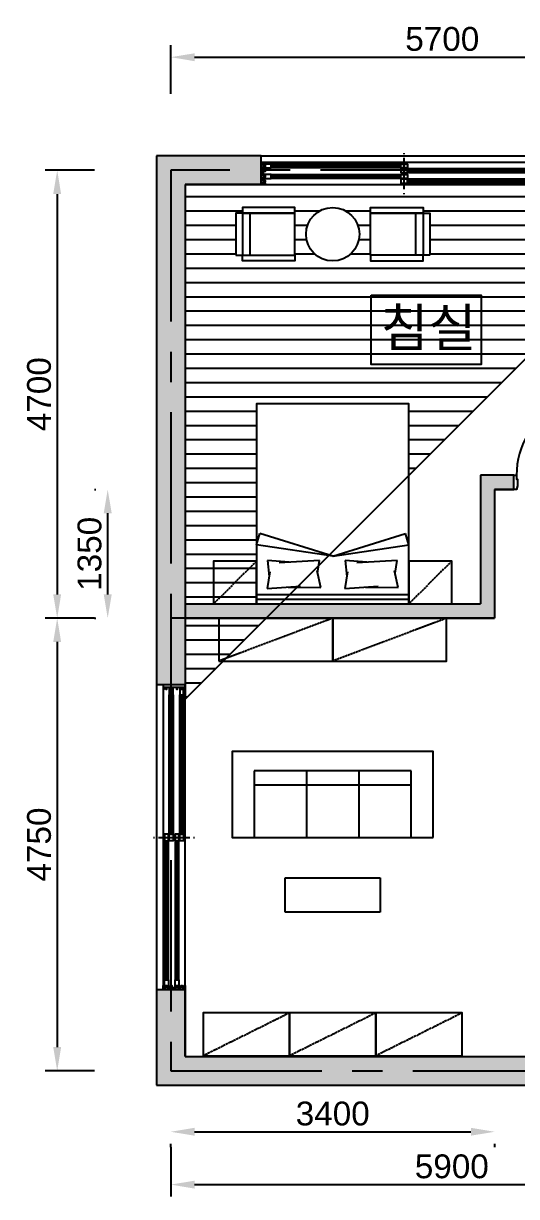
# Model space of a CAD drawing. Header units: millimetres. Extents: x 140860 to 617150, y 61650 to 208518.
# Drawn here: x 411649 to 416825, y 94059 to 106367 of the extents above; entities that cross this region are included whole.
import ezdxf

# ---------------------------------------------------------------- set-up
doc = ezdxf.new("R2010")
doc.units = ezdxf.units.MM
doc.linetypes.add('ACAD_ISO04W100', pattern=[30, 24, -3, 0, -3])
doc.linetypes.add('CENTER', pattern=[50.8, 31.75, -6.35, 6.35, -6.35])
for name, color, linetype in [('CEN', 1, 'CENTER'), ('DIM', 3, 'Continuous'), ('FIN', 5, 'Continuous'), ('FUN', 3, 'Continuous'), ('HAT', 9, 'Continuous'), ('TXT', 7, 'Continuous'), ('WAL', 2, 'Continuous'), ('WIN', 4, 'Continuous')]:
    doc.layers.add(name, color=color, linetype=linetype)
doc.styles.get("Standard").update_dxf_attribs({"font": 'arial.ttf'})
doc.styles.add('문자400', font='arial.ttf', dxfattribs={"height": 400})
doc.dimstyles.new('치수100', dxfattribs={"dimscale": 100, "dimtxt": 2.5, "dimasz": 2.5, "dimexe": 1.25, "dimexo": 8, "dimtad": 1, "dimtxsty": 'Standard', "dimcen": 2.5, "dimadec": 0, "dimazin": 0, "dimtfac": 1, "dimtmove": 0, "dimatfit": 1, "dimfxl": 1, "dimarcsym": 0})
pattern_1 = [(0, (0, 0), (0, 150), [])]

# ---------------------------------------------------------------- blocks, each defined once
blk = doc.blocks.new('*U6')
for points in [[(870, 0), (870, 840), (830, 840), (830, 0)], [(0, -150), (0, 0), (30, 0), (30, -40), (40, -40), (40, -110), (30, -150)], [(900, -150), (900, 0), (870, 0), (870, -40), (860, -40), (860, -110), (870, -150)]]:
    blk.add_lwpolyline(points, close=True)
at = {"color": 1}
for start, end in [(90, 121.3257), (134.3179, 135.6821), (148.6743, 180)]:
    blk.add_arc((870, 0), 840, start, end, dxfattribs=at)
blk = doc.blocks.new('*U11')
at = {"color": 8}
for p, q in [((2955, 0), (45, 0)), ((105, -15), (1465, -15)), ((1465, -55), (105, -55)), ((2895, -65), (1535, -65)), ((1535, -105), (2895, -105)), ((45, -230), (2955, -230)), ((105, -125), (1465, -125)), ((1465, -165), (105, -165)), ((2895, -175), (1535, -175)), ((1535, -215), (2895, -215))]:
    blk.add_line(p, q, dxfattribs=at)
at = {"color": 1}
for p, q in [((1500, 90), (1500, 100)), ((1500, -280), (1500, 50)), ((1500, -330), (1500, -320))]:
    blk.add_line(p, q, dxfattribs=at)
for p, q in [((105, -27.5), (1465, -27.5)), ((105, -42.5), (1465, -42.5)), ((2895, -77.5), (1535, -77.5)), ((2895, -92.5), (1535, -92.5)), ((105, -137.5), (1465, -137.5)), ((105, -152.5), (1465, -152.5)), ((2895, -187.5), (1535, -187.5)), ((2895, -202.5), (1535, -202.5))]:
    blk.add_line(p, q)
for points in [[(25, -150), (45, -150), (45, -140), (25, -140), (25, -90), (45, -90), (45, -80), (25, -80), (25, -40), (45, -40), (45, -30), (25, -30), (25, -10), (45, -10), (45, 0), (0, 0), (0, -230), (45, -230), (45, -220), (25, -220), (25, -200), (45, -200), (45, -190), (25, -190)], [(2975, -150), (2955, -150), (2955, -140), (2975, -140), (2975, -90), (2955, -90), (2955, -80), (2975, -80), (2975, -40), (2955, -40), (2955, -30), (2975, -30), (2975, -10), (2955, -10), (2955, 0), (3000, 0), (3000, -230), (2955, -230), (2955, -220), (2975, -220), (2975, -200), (2955, -200), (2955, -190), (2975, -190)], [(1465, -55), (1465, -15), (1535, -15), (1535, -55)], [(1535, -105), (1535, -65), (1465, -65), (1465, -105)], [(1465, -165), (1465, -125), (1535, -125), (1535, -165)], [(1535, -215), (1535, -175), (1465, -175), (1465, -215)]]:
    blk.add_lwpolyline(points, close=True)
for points in [[(35, -40), (35, -55), (105, -55), (105, -15), (35, -15), (35, -30)], [(2965, -90), (2965, -105), (2895, -105), (2895, -65), (2965, -65), (2965, -80)], [(35, -150), (35, -165), (105, -165), (105, -125), (35, -125), (35, -140)], [(2965, -200), (2965, -215), (2895, -215), (2895, -175), (2965, -175), (2965, -190)]]:
    blk.add_lwpolyline(points)
blk = doc.blocks.new('*U12')
at = {"color": 8}
for p, q in [((3155, 0), (45, 0)), ((105, -15), (1565, -15)), ((1565, -55), (105, -55)), ((3095, -65), (1635, -65)), ((1635, -105), (3095, -105)), ((45, -230), (3155, -230)), ((105, -125), (1565, -125)), ((1565, -165), (105, -165)), ((3095, -175), (1635, -175)), ((1635, -215), (3095, -215))]:
    blk.add_line(p, q, dxfattribs=at)
at = {"color": 1}
for p, q in [((1600, 90), (1600, 100)), ((1600, -280), (1600, 50)), ((1600, -330), (1600, -320))]:
    blk.add_line(p, q, dxfattribs=at)
for p, q in [((105, -27.5), (1565, -27.5)), ((105, -42.5), (1565, -42.5)), ((3095, -77.5), (1635, -77.5)), ((3095, -92.5), (1635, -92.5)), ((105, -137.5), (1565, -137.5)), ((105, -152.5), (1565, -152.5)), ((3095, -187.5), (1635, -187.5)), ((3095, -202.5), (1635, -202.5))]:
    blk.add_line(p, q)
for points in [[(25, -150), (45, -150), (45, -140), (25, -140), (25, -90), (45, -90), (45, -80), (25, -80), (25, -40), (45, -40), (45, -30), (25, -30), (25, -10), (45, -10), (45, 0), (0, 0), (0, -230), (45, -230), (45, -220), (25, -220), (25, -200), (45, -200), (45, -190), (25, -190)], [(3175, -150), (3155, -150), (3155, -140), (3175, -140), (3175, -90), (3155, -90), (3155, -80), (3175, -80), (3175, -40), (3155, -40), (3155, -30), (3175, -30), (3175, -10), (3155, -10), (3155, 0), (3200, 0), (3200, -230), (3155, -230), (3155, -220), (3175, -220), (3175, -200), (3155, -200), (3155, -190), (3175, -190)], [(1565, -55), (1565, -15), (1635, -15), (1635, -55)], [(1635, -105), (1635, -65), (1565, -65), (1565, -105)], [(1565, -165), (1565, -125), (1635, -125), (1635, -165)], [(1635, -215), (1635, -175), (1565, -175), (1565, -215)]]:
    blk.add_lwpolyline(points, close=True)
for points in [[(35, -40), (35, -55), (105, -55), (105, -15), (35, -15), (35, -30)], [(3165, -90), (3165, -105), (3095, -105), (3095, -65), (3165, -65), (3165, -80)], [(35, -150), (35, -165), (105, -165), (105, -125), (35, -125), (35, -140)], [(3165, -200), (3165, -215), (3095, -215), (3095, -175), (3165, -175), (3165, -190)]]:
    blk.add_lwpolyline(points)
blk = doc.blocks.new('*U18')
at = {"color": 8}
for p, q in [((1600, -50), (0, -50)), ((455, -177), (112, -171)), ((112, -171), (150, -346)), ((674, -160), (324, -187)), ((644, -337), (674, -160)), ((1269, -177), (926, -171)), ((926, -171), (964, -346)), ((1488, -160), (1139, -187)), ((1459, -337), (1488, -160)), ((145, -322), (123, -454)), ((670, -455), (653, -288)), ((959, -322), (937, -454)), ((1484, -455), (1467, -288)), ((123, -454), (547, -432)), ((442, -437), (670, -455)), ((937, -454), (1362, -432)), ((1257, -437), (1484, -455)), ((800, -499), (0, -621)), ((800, -499), (36, -737)), ((800, -499), (1600, -621)), ((800, -499), (1564, -737)), ((0, -621), (36, -737)), ((1600, -621), (1564, -737))]:
    blk.add_line(p, q, dxfattribs=at)
blk.add_line((1600, -100), (0, -100))
blk.add_lwpolyline([(1600, 0), (0, 0), (0, -2100), (1600, -2100)], close=True)
blk = doc.blocks.new('키 낮은 장')
at = {"color": 1, "linetype": 'ACAD_ISO04W100'}
blk.add_line((450, 450), (0, 0), dxfattribs=at)
blk.add_lwpolyline([(0, 0), (450, 0), (450, 450), (0, 450)], close=True)
blk = doc.blocks.new('*U29')
at = {"color": 1, "linetype": 'ACAD_ISO04W100'}
blk.add_line((905, 450), (0, 0), dxfattribs=at)
blk.add_lwpolyline([(0, 0), (905, 0), (905, 450), (0, 450)], close=True)
blk = doc.blocks.new('*U30')
at = {"color": 1, "linetype": 'ACAD_ISO04W100'}
blk.add_line((1195, 450), (0, 0), dxfattribs=at)
blk.add_lwpolyline([(0, 0), (1195, 0), (1195, 450), (0, 450)], close=True)
blk = doc.blocks.new('*U32')
at = {"linetype": 'ByBlock'}
for p, q in [((825, -200), (-825, -200)), ((-825, -200), (-825, -900)), ((-275, -200), (-275, -900)), ((275, -200), (275, -900)), ((825, -900), (825, -200)), ((-825, -350), (825, -350))]:
    blk.add_line(p, q, dxfattribs=at)
blk.add_lwpolyline([(1055, -900), (1055, 0), (-1055, 0), (-1055, -900)], close=True, dxfattribs=at)
blk = doc.blocks.new('의자')
at = {"linetype": 'ByBlock'}
for p, q in [((220, -70), (-220, -70)), ((220, -150), (-220, -150))]:
    blk.add_line(p, q, dxfattribs=at)
for points in [[(-220, 0), (-220, -620), (220, -620), (220, 0)], [(-220, -70), (-220, -620), (-280, -620), (-280, -70)], [(220, -70), (220, -620), (280, -620), (280, -70)]]:
    blk.add_lwpolyline(points, close=True, dxfattribs=at)
blk = doc.blocks.new('*D34')
at = {"layer": 'Defpoints', "color": 0, "transparency": 16777216}
for p in [(418895, 106013), (413195, 104827), (418895, 104827)]:
    blk.add_point(p, dxfattribs=at)
at = {"layer": 'DIM', "color": 0, "lineweight": -2, "transparency": 16777216}
for p, q in [((413195, 105627), (413195, 106138)), ((418895, 105627), (418895, 106138)), ((413445, 106013), (418645, 106013))]:
    blk.add_line(p, q, dxfattribs=at)
at = {"layer": 'DIM', "color": 0, "transparency": 16777216}
for points in [[(413445, 106054), (413445, 105971), (413195, 106013)], [(418645, 106054), (418645, 105971), (418895, 106013)]]:
    blk.add_solid(points, dxfattribs=at)
at = {"layer": 'DIM', "color": 0, "transparency": 16777216, "insert": (416045, 106203), "char_height": 250, "attachment_point": 5}
blk.add_mtext('5700', dxfattribs=at)
blk = doc.blocks.new('*D35')
at = {"layer": 'Defpoints', "color": 0, "transparency": 16777216}
for p in [(413195, 95377), (419095, 95377), (419095, 94184)]:
    blk.add_point(p, dxfattribs=at)
at = {"layer": 'DIM', "color": 0, "lineweight": -2, "transparency": 16777216}
for p, q in [((413195, 94577), (413195, 94059)), ((419095, 94577), (419095, 94059)), ((413445, 94184), (418845, 94184))]:
    blk.add_line(p, q, dxfattribs=at)
at = {"layer": 'DIM', "color": 0, "transparency": 16777216}
for points in [[(413445, 94225), (413445, 94142), (413195, 94184)], [(418845, 94225), (418845, 94142), (419095, 94184)]]:
    blk.add_solid(points, dxfattribs=at)
at = {"layer": 'DIM', "color": 0, "transparency": 16777216, "insert": (416145, 94374), "char_height": 250, "attachment_point": 5}
blk.add_mtext('5900', dxfattribs=at)
blk = doc.blocks.new('*D37')
at = {"layer": 'Defpoints', "color": 0, "transparency": 16777216}
for p in [(413195, 95377), (416595, 95377), (416595, 94738)]:
    blk.add_point(p, dxfattribs=at)
at = {"layer": 'DIM', "color": 0, "lineweight": -2, "transparency": 16777216}
for p, q in [((413445, 94738), (416345, 94738)), ((413195, 94577), (413195, 94613)), ((416595, 94577), (416595, 94613))]:
    blk.add_line(p, q, dxfattribs=at)
at = {"layer": 'DIM', "color": 0, "transparency": 16777216}
for points in [[(413445, 94780), (413445, 94697), (413195, 94738)], [(416345, 94780), (416345, 94697), (416595, 94738)]]:
    blk.add_solid(points, dxfattribs=at)
at = {"layer": 'DIM', "color": 0, "transparency": 16777216, "insert": (414895, 94928), "char_height": 250, "attachment_point": 5}
blk.add_mtext('3400', dxfattribs=at)
blk = doc.blocks.new('*D38')
at = {"layer": 'Defpoints', "color": 0, "transparency": 16777216}
for p in [(413195, 104827), (412003, 100127), (413195, 100127)]:
    blk.add_point(p, dxfattribs=at)
at = {"layer": 'DIM', "color": 0, "lineweight": -2, "transparency": 16777216}
for p, q in [((412395, 104827), (411878, 104827)), ((412003, 104577), (412003, 100377)), ((412395, 100127), (411878, 100127))]:
    blk.add_line(p, q, dxfattribs=at)
at = {"layer": 'DIM', "color": 0, "transparency": 16777216}
for points in [[(411961, 104577), (412044, 104577), (412003, 104827)], [(411961, 100377), (412044, 100377), (412003, 100127)]]:
    blk.add_solid(points, dxfattribs=at)
at = {"layer": 'DIM', "color": 0, "transparency": 16777216, "insert": (411813, 102477), "char_height": 250, "attachment_point": 5, "rotation": 90}
blk.add_mtext('4700', dxfattribs=at)
blk = doc.blocks.new('*D39')
at = {"layer": 'Defpoints', "color": 0, "transparency": 16777216}
for p in [(413195, 100127), (412003, 95377), (413195, 95377)]:
    blk.add_point(p, dxfattribs=at)
at = {"layer": 'DIM', "color": 0, "lineweight": -2, "transparency": 16777216}
for p, q in [((412395, 100127), (411878, 100127)), ((412003, 99877), (412003, 95627)), ((412395, 95377), (411878, 95377))]:
    blk.add_line(p, q, dxfattribs=at)
at = {"layer": 'DIM', "color": 0, "transparency": 16777216}
for points in [[(411961, 99877), (412044, 99877), (412003, 100127)], [(411961, 95627), (412044, 95627), (412003, 95377)]]:
    blk.add_solid(points, dxfattribs=at)
at = {"layer": 'DIM', "color": 0, "transparency": 16777216, "insert": (411813, 97752), "char_height": 250, "attachment_point": 5, "rotation": 90}
blk.add_mtext('4750', dxfattribs=at)
blk = doc.blocks.new('*D40')
at = {"layer": 'Defpoints', "color": 0, "transparency": 16777216}
for p in [(412533, 101477), (413195, 101477), (413195, 100127)]:
    blk.add_point(p, dxfattribs=at)
at = {"layer": 'DIM', "color": 0, "lineweight": -2, "transparency": 16777216}
for p, q in [((412395, 101477), (412408, 101477)), ((412533, 100377), (412533, 101227)), ((412395, 100127), (412408, 100127))]:
    blk.add_line(p, q, dxfattribs=at)
at = {"layer": 'DIM', "color": 0, "transparency": 16777216}
for points in [[(412491, 101227), (412575, 101227), (412533, 101477)], [(412491, 100377), (412575, 100377), (412533, 100127)]]:
    blk.add_solid(points, dxfattribs=at)
at = {"layer": 'DIM', "color": 0, "transparency": 16777216, "insert": (412343, 100802), "char_height": 250, "attachment_point": 5, "rotation": 90}
blk.add_mtext('1350', dxfattribs=at)

msp = doc.modelspace()

# ---------------------------------------------------------------- hatches: boundary and pattern name
at = {"layer": 'HAT', "true_color": 0x939598}
h = msp.add_hatch(color=252, dxfattribs=at)
h.dxf.hatch_style = 1
h.paths.add_polyline_path([(414144.532, 104906.85), (414144.532, 104976.85), (413044.532, 104976.85), (413044.532, 100126.85), (413044.532, 99426.85), (413344.532, 99426.85), (413344.532, 100126.85), (416594.532, 100126.85), (416594.532, 101476.85), (416794.532, 101476.85), (416794.532, 101626.85), (416444.532, 101626.85), (416444.532, 100276.85), (413344.532, 100276.85), (413344.532, 104676.85), (414144.532, 104676.85)])
h.paths.add_polyline_path([(419044.532, 104976.85), (417144.532, 104976.85), (417144.532, 104676.85), (418744.532, 104676.85), (418744.532, 103676.85), (418744.532, 103619.85), (418744.532, 103601.85), (418744.532, 101626.85), (417694.532, 101626.85), (417694.532, 101476.85), (418894.532, 101476.85), (418894.532, 101926.85), (419094.532, 101926.85), (419094.532, 102076.85), (418894.532, 102076.85), (418894.532, 103676.85), (421694.532, 103676.85), (421694.532, 102076.85), (420944.532, 102076.85), (419894.532, 102076.85), (419894.532, 101926.85), (420094.532, 101926.85), (420094.532, 101476.85), (420194.532, 101476.85), (420194.532, 101926.85), (421694.532, 101926.85), (421694.532, 101476.85), (421994.532, 101476.85), (421994.532, 102076.85), (421994.532, 103976.85), (419044.532, 103976.85)])
h.paths.add_polyline_path([(421994.532, 100126.85), (421994.532, 100476.85), (421894.532, 100476.85), (421694.532, 100476.85), (421694.532, 100276.85), (420194.532, 100276.85), (420094.532, 100276.85), (417944.532, 100276.85), (417944.532, 100126.85), (421694.532, 100126.85), (421694.532, 98426.85), (421924.532, 98426.85), (421994.532, 98426.85)])
h.paths.add_polyline_path([(421994.532, 97326.85), (421694.532, 97326.85), (421694.532, 96426.85), (419044.532, 96426.85), (419044.532, 97326.85), (417694.532, 97326.85), (417694.532, 96476.85), (417794.532, 96476.85), (417794.532, 97226.85), (418944.532, 97226.85), (418944.532, 96866.85), (418944.532, 96426.85), (418944.532, 95526.85), (418584.532, 95526.85), (417794.532, 95526.85), (417794.532, 95576.85), (417694.532, 95576.85), (417694.532, 95526.85), (413344.532, 95526.85), (413344.532, 96226.85), (413114.532, 96226.85), (413044.532, 96226.85), (413044.532, 95226.85), (419244.532, 95226.85), (419244.532, 96126.85), (421994.532, 96126.85)])
at = {"layer": 'HAT'}
h = msp.add_hatch(dxfattribs=at)
h.set_pattern_fill('_USER', color=256, scale=150, pattern_type=0)
h.set_pattern_definition(pattern_1)
edge = h.paths.add_edge_path()
edge.add_line((418118.795, 104051.113), (418162.532, 104094.85))
edge.add_line((418162.532, 104094.85), (418162.532, 104460.673))
edge.add_line((418162.532, 104460.673), (418159.743, 104462.282))
edge.add_line((418159.743, 104462.282), (418143.03, 104459.787))
edge.add_line((418143.03, 104459.787), (418133.426, 104443.152))
edge.add_line((418133.426, 104443.152), (418131.927, 104444.017))
edge.add_line((418131.927, 104444.017), (418159.561, 104474.312))
edge.add_arc((418163.428, 104472.079), 4.466, -81.5070394, 150, ccw=False)
edge.add_line((418164.087, 104467.663), (418207.311, 104469.562))
edge.add_line((418207.311, 104469.562), (418207.311, 104476.026))
edge.add_arc((418207.022, 104474.894), 1.169, 8.4929606, 75.6874554, ccw=False)
edge.add_line((418208.178, 104475.066), (418208.989, 104469.636))
edge.add_line((418208.989, 104469.636), (418180.532, 104465.387))
edge.add_line((418180.532, 104465.387), (418180.532, 104112.85))
edge.add_line((418180.532, 104112.85), (418316.278, 104248.596))
edge.add_spline(control_points=[(418316.278, 104248.596), (418302.61, 104250.874), (418255.785, 104260.515), (418233.435, 104274.982), (418248.467, 104297.64), (418274.608, 104298.293), (418301.516, 104278.407), (418332.932, 104269.985), (418336.737, 104269.055)], knot_values=[0.684126701, 0.684126701, 0.684126701, 0.684126701, 1, 2, 3, 4, 5, 5.128652423, 5.128652423, 5.128652423, 5.128652423], degree=3, periodic=0)
edge.add_line((418336.737, 104269.055), (418379.636, 104311.954))
edge.add_spline(control_points=[(418379.636, 104311.954), (418334.182, 104310.45), (418259.476, 104313.682), (418231.393, 104326.994), (418243.316, 104351.431), (418269.144, 104355.515), (418306.407, 104334.933), (418368.216, 104331.935), (418400.516, 104332.834)], knot_values=[0.296501621, 0.296501621, 0.296501621, 0.296501621, 1, 2, 3, 4, 5, 5.708236159, 5.708236159, 5.708236159, 5.708236159], degree=3, periodic=0)
edge.add_line((418400.516, 104332.834), (418432.032, 104364.35))
edge.add_line((418432.032, 104364.35), (418432.032, 104398.956))
edge.add_spline(control_points=[(418432.032, 104398.956), (418355.813, 104403.404), (418261.842, 104418.047), (418233.23, 104436.279), (418248.1, 104459.043), (418274.235, 104459.883), (418311.304, 104432.894), (418385.103, 104421.634), (418432.032, 104418.625)], knot_values=[0.048806517, 0.048806517, 0.048806517, 0.048806517, 1, 2, 3, 4, 5, 5.917157424, 5.917157424, 5.917157424, 5.917157424], degree=3, periodic=0)
edge.add_spline(control_points=[(418432.032, 104418.625), (418436.27, 104418.353), (418440.604, 104418.101), (418445.033, 104417.869), (418449.111, 104417.655), (418453.11, 104417.466), (418457.032, 104417.303)], knot_values=[5.917157424, 5.917157424, 5.917157424, 5.917157424, 6, 6, 6, 6.076279079, 6.076279079, 6.076279079, 6.076279079], degree=3, periodic=0)
edge.add_spline(control_points=[(418457.032, 104417.303), (418466.556, 104416.905), (418475.619, 104416.653), (418484.223, 104416.541)], knot_values=[6.076279079, 6.076279079, 6.076279079, 6.076279079, 6.261562881, 6.261562881, 6.261562881, 6.261562881], degree=3, periodic=0)
edge.add_line((418484.223, 104416.541), (418744.532, 104676.85))
edge.add_line((418744.532, 104676.85), (417144.532, 104676.85))
edge.add_line((417144.532, 104676.85), (417099.532, 104676.85))
edge.add_line((417099.532, 104676.85), (414189.532, 104676.85))
edge.add_line((414189.532, 104676.85), (414144.532, 104676.85))
edge.add_line((414144.532, 104676.85), (413344.532, 104676.85))
edge.add_line((413344.532, 104676.85), (413344.532, 100276.85))
edge.add_line((413344.532, 100276.85), (413644.532, 100276.85))
edge.add_line((413644.532, 100276.85), (413644.532, 100726.85))
edge.add_line((413644.532, 100726.85), (414094.532, 100726.85))
edge.add_line((414094.532, 100726.85), (414094.532, 102376.85))
edge.add_line((414094.532, 102376.85), (415694.532, 102376.85))
edge.add_line((415694.532, 102376.85), (415694.532, 101626.85))
edge.add_line((415694.532, 101626.85), (417970.669, 103902.988))
edge.add_line((417970.669, 103902.988), (417919.532, 103991.561))
edge.add_line((417919.532, 103991.561), (417935.12, 104000.561))
edge.add_line((417935.12, 104000.561), (417935.3, 104000.249))
edge.add_arc((418144.532, 103601.85), 450, 93.278671, 117.7075572, ccw=False)
h.paths.add_polyline_path([(416453.963, 103515.112), (416453.963, 102789.772), (415297.72, 102789.772), (415297.72, 103515.112)], flags=0)
h.paths.add_polyline_path([(415912.774, 103935.32), (415842.774, 103935.32), (415842.774, 103875.32), (415292.774, 103875.32), (415292.774, 103935.32), (415292.774, 104375.32), (415292.774, 104435.32), (415842.774, 104435.32), (415842.774, 104375.32), (415912.774, 104375.32)], flags=16)
h.paths.add_polyline_path([(414614.532, 104155.32, -1), (415174.532, 104155.32, -1)], flags=16)
h.paths.add_polyline_path([(418167.311, 104483.85), (418167.311, 104476.85), (418207.311, 104476.85), (418207.311, 104483.85)], flags=16)
h.paths.add_polyline_path([(418167.311, 104483.85), (418162.532, 104483.85), (418162.532, 104476.454), (418167.311, 104474.284)], flags=16)
h.paths.add_polyline_path([(414496.289, 103935.32), (414496.289, 103875.32), (413946.289, 103875.32), (413946.289, 103935.32), (413876.289, 103935.32), (413876.289, 104375.32), (413946.289, 104375.32), (413946.289, 104435.32), (414496.289, 104435.32), (414496.289, 104375.32)], flags=16)
h.paths.add_polyline_path([(421094.532, 99526.85), (419789.664, 98221.983), (420307.657, 98221.983), (420307.657, 97511.088), (419078.77, 97511.088), (418894.532, 97326.85), (419044.532, 97326.85), (419044.532, 96426.85), (420044.532, 96426.85), (420044.532, 97026.85), (421094.532, 97026.85)])
h.paths.add_polyline_path([(419994.532, 97326.85), (419994.532, 97246.85), (419584.532, 97246.85), (419574.532, 97246.85), (419094.532, 97246.85), (419094.532, 97326.85), (419574.532, 97326.85)], flags=16)
h.paths.add_polyline_path([(418584.532, 96866.85), (418434.532, 96866.85), (417214.532, 95646.85), (417694.532, 95646.85), (417694.532, 95606.85), (417734.532, 95606.85), (417734.532, 95616.85), (417754.532, 95616.85), (417794.532, 95606.85), (417794.532, 95576.85), (417794.532, 95526.85), (418584.532, 95526.85)])
h.paths.add_polyline_path([(415236.662, 102781.521), (416527.474, 102781.521), (416527.474, 103526.927), (415236.662, 103526.927)], flags=24)
h = msp.add_hatch(dxfattribs=at)
h.set_pattern_fill('_USER', color=256, scale=150, pattern_type=0)
h.set_pattern_definition(pattern_1)
h.paths.add_polyline_path([(413699.704, 100126.85), (413344.532, 100126.85), (413344.532, 99276.85), (413744.532, 99676.85), (413699.704, 99676.85)])
h.paths.add_polyline_path([(414194.532, 100126.85), (413699.704, 100126.85), (413699.704, 99676.85), (413771.615, 99703.933)])
h.paths.add_polyline_path([(414094.532, 100726.85), (413644.532, 100726.85), (413644.532, 100276.85)], flags=17)
h.paths.add_polyline_path([(414094.532, 100726.85), (413644.532, 100276.85), (414094.532, 100276.85)], flags=17)

# ---------------------------------------------------------------- linework, layer by layer
at = {"layer": 'CEN', "ltscale": 50}
for p, q in [((418894.532, 104826.85), (413194.532, 104826.85)), ((413194.532, 104826.85), (413194.532, 100126.85)), ((421844.532, 101476.85), (416594.532, 101476.85)), ((416594.532, 101476.85), (416594.532, 100126.85)), ((413194.532, 100126.85), (413194.532, 95376.85)), ((416594.532, 100126.85), (413194.532, 100126.85)), ((413194.532, 95376.85), (419094.532, 95376.85))]:
    msp.add_line(p, q, dxfattribs=at)
at = {"layer": 'FIN'}
for p, q in [((414144.532, 104976.85), (417144.532, 104976.85)), ((413044.532, 99426.85), (413044.532, 96226.85))]:
    msp.add_line(p, q, dxfattribs=at)
at = {"layer": 'FUN'}
for p, q in [((414394.532, 97042.718), (414394.532, 97402.718)), ((414394.532, 97402.718), (414894.532, 97402.718)), ((414894.532, 97402.718), (415394.532, 97402.718)), ((415394.532, 97402.718), (415394.532, 97042.718)), ((415394.532, 97042.718), (414394.532, 97042.718))]:
    msp.add_line(p, q, dxfattribs=at)
msp.add_circle((414894.532, 104155.32), 280, dxfattribs=at)
msp.add_circle((414894.532, 104155.32), 280, dxfattribs=at)
at = {"layer": 'HAT'}
for p in [(413344.532, 104676.85), (418744.532, 104676.85)]:
    msp.add_line(p, (413344.532, 99276.85), dxfattribs=at)
at = {"layer": 'TXT'}
msp.add_lwpolyline([(415297.72, 103515.112), (416453.963, 103515.112), (416453.963, 102789.772), (415297.72, 102789.772)], close=True, dxfattribs=at)
at = {"layer": 'WAL'}
for p, q in [((413044.532, 104976.85), (413044.532, 100126.85)), ((414144.532, 104976.85), (413044.532, 104976.85)), ((414144.532, 104676.85), (414144.532, 104976.85)), ((413344.532, 104676.85), (413344.532, 100276.85)), ((413344.532, 104676.85), (414144.532, 104676.85)), ((414144.532, 104676.85), (413344.532, 104676.85)), ((416444.532, 101626.85), (416444.532, 100276.85)), ((416794.532, 101626.85), (416444.532, 101626.85)), ((416794.532, 101476.85), (416794.532, 101626.85)), ((416594.532, 101476.85), (416594.532, 100126.85)), ((416594.532, 101476.85), (416794.532, 101476.85)), ((416794.532, 101476.85), (416594.532, 101476.85)), ((413344.532, 100276.85), (416444.532, 100276.85)), ((413044.532, 100126.85), (413044.532, 99426.85)), ((413344.532, 100126.85), (413344.532, 99426.85)), ((413344.532, 100126.85), (416594.532, 100126.85)), ((413344.532, 99426.85), (413044.532, 99426.85)), ((413344.532, 96226.85), (413044.532, 96226.85)), ((413044.532, 96226.85), (413044.532, 95226.85)), ((413344.532, 95526.85), (413344.532, 96226.85)), ((413344.532, 96226.85), (413344.532, 95526.85)), ((413344.532, 95526.85), (417694.532, 95526.85)), ((413044.532, 95226.85), (419244.532, 95226.85))]:
    msp.add_line(p, q, dxfattribs=at)

# ---------------------------------------------------------------- block references
at = {"layer": 'FUN'}
for name, p, rotation in [('의자', (413876.289, 104155.32), 90), ('*U18', (415694.532, 100276.85), 180)]:
    msp.add_blockref(name, p, dxfattribs=dict(at, rotation=rotation))
at = {"layer": 'FUN', "xscale": -1, "rotation": 270}
msp.add_blockref('의자', (415912.774, 104155.32), dxfattribs=at)
at = {"layer": 'FUN'}
for name, p in [('키 낮은 장', (413644.532, 100276.85)), ('키 낮은 장', (415694.532, 100276.85)), ('*U30', (413699.704, 99676.85)), ('*U30', (414894.532, 99676.85)), ('*U32', (414894.532, 98726.85)), ('*U29', (413536.329, 95535.018)), ('*U29', (414441.797, 95535.018)), ('*U29', (415347.266, 95535.018))]:
    msp.add_blockref(name, p, dxfattribs=at)
at = {"layer": 'WIN'}
for name, p in [('*U11', (414144.532, 104906.85)), ('*U6', (416794.532, 101626.85))]:
    msp.add_blockref(name, p, dxfattribs=at)
at = {"layer": 'WIN', "rotation": 270}
msp.add_blockref('*U12', (413344.532, 99426.85), dxfattribs=at)

# ---------------------------------------------------------------- texts
at = {"layer": 'TXT', "insert": (415397.913, 103376.86), "char_height": 400, "attachment_point": 1, "style": '문자400'}
msp.add_mtext_dynamic_manual_height_columns('{\\fGulim|b0|i0|c129|p50;침실}', width=1078.81346, gutter_width=2000, heights=[0], dxfattribs=at)

# ---------------------------------------------------------------- dimensions: what is measured, and where the dimension line sits
at = {"layer": 'DIM'}
for base, p1, p2, picture, middle in [((418894.532, 106012.645), (413194.532, 104826.85), (418894.532, 104826.85), '*D34', (416044.532, 106202.788)), ((419094.532, 94183.631), (413194.532, 95376.85), (419094.532, 95376.85), '*D35', (416144.532, 94373.774)), ((416594.532, 94738.175), (413194.532, 95376.85), (416594.532, 95376.85), '*D37', (414894.532, 94928.404))]:
    dim = msp.add_linear_dim(base=base, p1=p1, p2=p2, dimstyle='치수100', dxfattribs=at)
    dim.commit()
    dim.dimension.update_dxf_attribs({"geometry": picture, "text_midpoint": middle})
for base, p1, p2, picture, middle in [((412002.738, 100126.85), (413194.532, 104826.85), (413194.532, 100126.85), '*D38', (411812.595, 102476.85)), ((412533.121, 101476.85), (413194.532, 100126.85), (413194.532, 101476.85), '*D40', (412342.893, 100801.85)), ((412002.738, 95376.85), (413194.532, 100126.85), (413194.532, 95376.85), '*D39', (411812.595, 97751.85))]:
    dim = msp.add_linear_dim(base=base, p1=p1, p2=p2, angle=90, dimstyle='치수100', dxfattribs=at)
    dim.commit()
    dim.dimension.update_dxf_attribs({"geometry": picture, "text_midpoint": middle})

doc.saveas('drawing.dxf')
